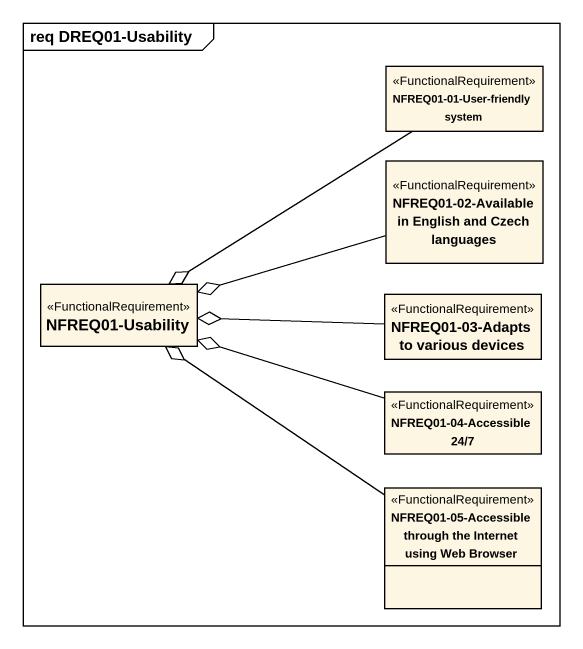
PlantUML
@startuml
mainframe req DREQ01-Usability
hide circle
hide empty members
class "NFREQ01-01-User-friendly system" as NFREQ01_01_User_friendly <<FunctionalRequirement>>
class "NFREQ01-02-Available in English and Czech languages" as NFREQ01_02_Available_in <<FunctionalRequirement>>
class "NFREQ01-Usability" as NFREQ01_Usability <<FunctionalRequirement>>
class "NFREQ01-03-Adapts to various devices" as NFREQ01_03_Adapts_to <<FunctionalRequirement>>
class "NFREQ01-04-Accessible 24/7" as NFREQ01_04_Accessible_24_7 <<FunctionalRequirement>>
class "NFREQ01-05-Accessible through the Internet using Web Browser" as NFREQ01_05_Accessible <<FunctionalRequirement>>
NFREQ01_01_User_friendly --o NFREQ01_Usability
NFREQ01_02_Available_in -left-o NFREQ01_Usability
NFREQ01_03_Adapts_to -left-o NFREQ01_Usability
NFREQ01_04_Accessible_24_7 -left-o NFREQ01_Usability
NFREQ01_05_Accessible -up-o NFREQ01_Usability
@enduml
